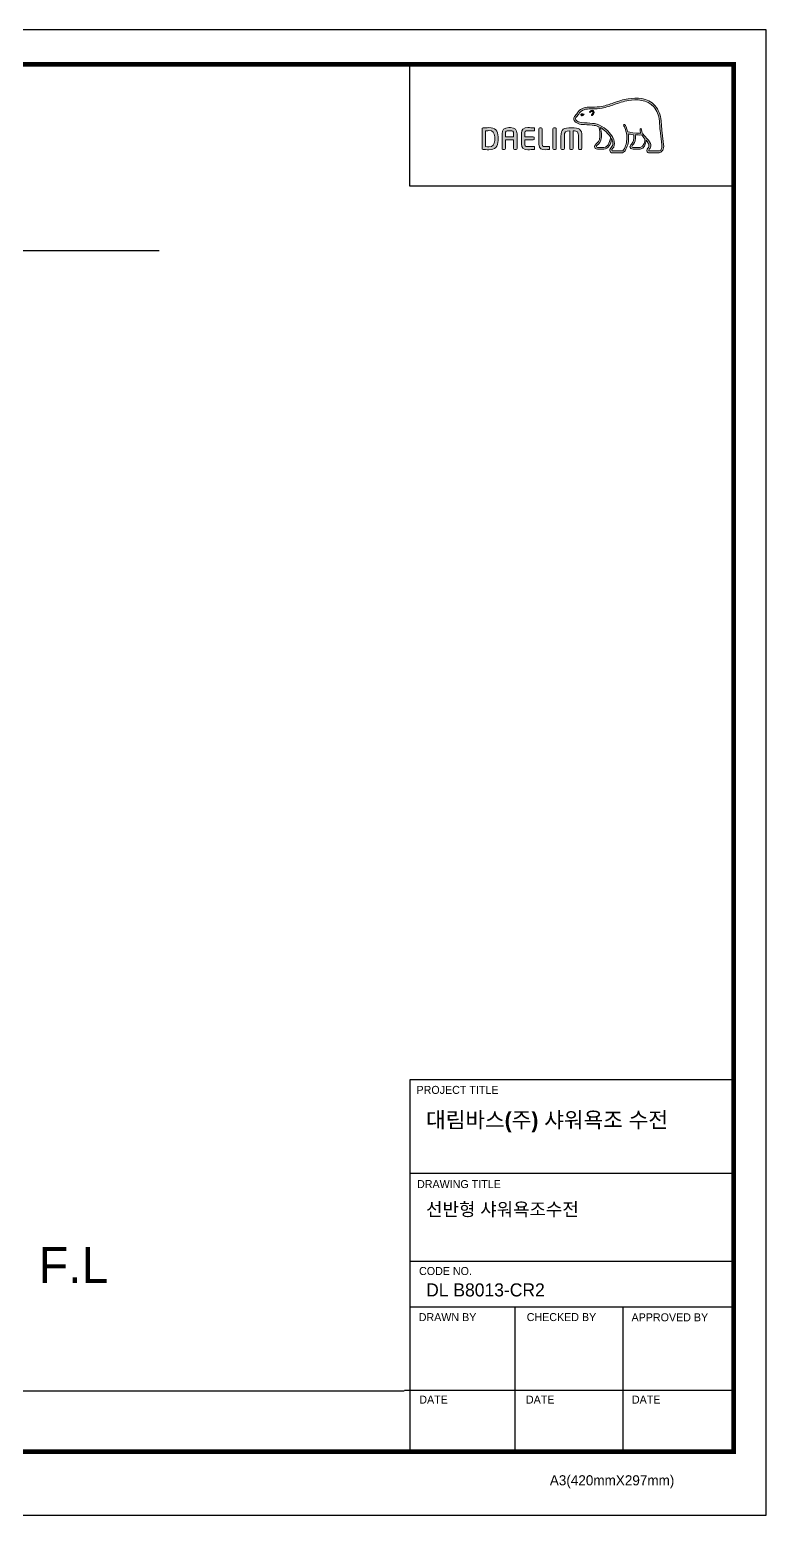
# Model space of a CAD drawing. Extents: x 300 to 2828, y 64 to 1916.
# Drawn here: x 1909 to 2828, y 64 to 1916 of the extents above; entities that cross this region are included whole.
import ezdxf

# ---------------------------------------------------------------- set-up
doc = ezdxf.new("R2010")
doc.units = 0
doc.header["$LTSCALE"] = 10
doc.header["$MEASUREMENT"] = 0
doc.layers.get('0').update_dxf_attribs({"linetype": 'CONTINUOUS'})
doc.layers.add('레이어 1', color=7, linetype='CONTINUOUS', lineweight=0)
doc.layers.add('치수선', color=7, linetype='CONTINUOUS', lineweight=20)
doc.styles.add('Daelim Dimension', font='')
doc.styles.get('Daelim Dimension').set_extended_font_data('나눔고딕')

msp = doc.modelspace()

# ---------------------------------------------------------------- hatches: boundary and pattern name
at = {"layer": '레이어 1'}
h = msp.add_hatch(color=5, dxfattribs=at)
h.dxf.hatch_style = 1
edge = h.paths.add_edge_path(flags=16)
edge.add_spline(control_points=[(2695.9, 1766.1), (2694.8, 1764.9), (2693.4, 1764.9), (2693.3, 1764.9), (2693.3, 1764.9), (2682.2, 1764.9), (2682.2, 1764.9), (2681.8, 1764.9), (2681.5, 1765), (2681.3, 1765.2), (2681.2, 1765.4), (2681.1, 1765.6), (2681.1, 1765.9), (2681.1, 1766.5), (2681.5, 1767.1), (2682, 1767.7), (2682.5, 1768.3), (2682.9, 1768.9), (2683.1, 1769.5), (2683.7, 1771.2), (2683.7, 1772.9), (2683, 1774.4), (2681.6, 1777.2), (2679.7, 1779.4), (2677.8, 1781.5), (2677.8, 1781.5), (2677.2, 1782.2), (2677.2, 1782.2), (2674.7, 1784.9), (2672.2, 1787.8), (2672, 1791.6), (2672, 1792.3), (2671.6, 1792.8), (2671.1, 1792.8), (2671.1, 1792.8), (2670.4, 1792.4), (2670.4, 1792.4), (2670.2, 1792.2), (2670.1, 1791.9), (2670.1, 1791.5), (2670.1, 1791.5), (2670.1, 1791.4), (2670.1, 1791.4), (2670.2, 1790), (2670.5, 1788.7), (2671.1, 1787.3), (2671.1, 1787.3), (2671.2, 1787.1), (2671.2, 1787.1), (2671.2, 1787.1), (2671, 1787.1), (2671, 1787.1), (2663.9, 1786.8), (2656.9, 1788.2), (2654.9, 1788.7), (2653.6, 1793.8), (2651.5, 1797.1), (2651.5, 1797.3), (2651.3, 1797.5), (2651, 1797.7), (2650.8, 1797.8), (2650.8, 1797.8), (2650.2, 1797.7), (2650.1, 1797.7), (2650.1, 1797.6), (2650, 1797.5), (2649.7, 1797.2), (2649.7, 1797.2), (2649.7, 1796.9), (2649.7, 1796.9), (2649.7, 1796.9), (2649.9, 1796.3), (2649.9, 1796.3), (2650, 1796), (2653.7, 1789.6), (2653.7, 1781.1), (2653.7, 1775.9), (2652.3, 1771), (2649.6, 1766.4), (2649, 1765.4), (2648.1, 1764.9), (2646.8, 1764.9), (2646.8, 1764.9), (2635.9, 1764.9), (2635.9, 1764.9), (2635.6, 1764.9), (2634.8, 1765.1), (2634.8, 1765.9), (2634.8, 1766.4), (2635.2, 1767.1), (2635.9, 1767.8), (2640.4, 1772.9), (2637.8, 1780.8), (2633.4, 1786), (2629.2, 1791.1), (2622.3, 1797.4), (2613.5, 1799), (2610.4, 1799.5), (2605.2, 1799.8), (2601, 1800.1), (2601, 1800.1), (2596.8, 1800.3), (2596.8, 1800.3), (2594.7, 1800.5), (2591.1, 1801.8), (2590, 1803.9), (2589.6, 1804.7), (2589.6, 1805.6), (2590.2, 1806.6), (2590.6, 1807.2), (2591.1, 1807.7), (2591.7, 1808.3), (2592.4, 1809), (2593.1, 1809.8), (2593.6, 1810.7), (2593.6, 1810.7), (2593.8, 1811), (2593.8, 1811), (2595.9, 1815), (2600.3, 1817.2), (2606.7, 1817.4), (2606.7, 1817.4), (2610.4, 1817.4), (2610.4, 1817.4), (2614.4, 1817.4), (2618.9, 1817.4), (2622.7, 1818.2), (2627.9, 1819.4), (2633.2, 1821.2), (2637.8, 1822.7), (2637.8, 1822.7), (2638, 1822.8), (2638, 1822.8), (2643.7, 1824.8), (2649.7, 1826.8), (2655.7, 1827.8), (2665.4, 1829.4), (2678.8, 1829.3), (2687.2, 1819.9), (2691.1, 1815.5), (2693.5, 1809.5), (2694.3, 1802.1), (2694.3, 1802.1), (2694.3, 1802.1), (2694.2, 1802.1), (2694.3, 1802), (2694.4, 1801.1), (2694.7, 1796.4), (2694.8, 1794.1), (2694.9, 1791.7), (2695.5, 1787.3), (2695.5, 1787.3), (2697.2, 1772.7), (2697.2, 1772.7), (2697.2, 1772.7), (2697.3, 1770.9), (2697.3, 1770.9), (2697.3, 1768.8), (2696.8, 1767.2), (2695.9, 1766.1)], knot_values=[0, 0, 0, 0, 1, 1, 1, 2, 2, 2, 3, 3, 3, 4, 4, 4, 5, 5, 5, 6, 6, 6, 7, 7, 7, 8, 8, 8, 9, 9, 9, 10, 10, 10, 11, 11, 11, 12, 12, 12, 13, 13, 13, 14, 14, 14, 15, 15, 15, 16, 16, 16, 17, 17, 17, 18, 18, 18, 19, 19, 19, 20, 20, 20, 21, 21, 21, 22, 22, 22, 23, 23, 23, 24, 24, 24, 25, 25, 25, 26, 26, 26, 27, 27, 27, 28, 28, 28, 29, 29, 29, 30, 30, 30, 31, 31, 31, 32, 32, 32, 33, 33, 33, 34, 34, 34, 35, 35, 35, 36, 36, 36, 37, 37, 37, 38, 38, 38, 39, 39, 39, 40, 40, 40, 41, 41, 41, 42, 42, 42, 43, 43, 43, 44, 44, 44, 45, 45, 45, 46, 46, 46, 47, 47, 47, 48, 48, 48, 49, 49, 49, 50, 50, 50, 51, 51, 51, 52, 52, 52, 53, 53, 53, 53], degree=3, periodic=0)
edge = h.paths.add_edge_path(flags=16)
edge.add_spline(control_points=[(2670.2, 1769.3), (2670.2, 1769.3), (2661.2, 1769.3), (2661.2, 1769.3), (2660.5, 1769.3), (2660, 1769.8), (2660, 1770.5), (2660, 1771), (2660.4, 1771.6), (2660.8, 1772), (2662.6, 1773.8), (2664.5, 1776.2), (2664.5, 1780.8), (2664.5, 1780.8), (2664.4, 1782.9), (2664.4, 1782.9), (2664.4, 1782.9), (2664.1, 1784.9), (2664.1, 1784.9), (2664.1, 1784.9), (2664.1, 1785.1), (2664.1, 1785.1), (2664.1, 1785.1), (2664.2, 1785), (2664.2, 1785), (2665.9, 1784.9), (2669.2, 1784.7), (2672.3, 1784.9), (2673.1, 1783.6), (2674.4, 1782), (2676.2, 1779.8), (2676.2, 1778.7), (2675.3, 1769.3), (2670.2, 1769.3)], knot_values=[0, 0, 0, 0, 1, 1, 1, 2, 2, 2, 3, 3, 3, 4, 4, 4, 5, 5, 5, 6, 6, 6, 7, 7, 7, 8, 8, 8, 9, 9, 9, 10, 10, 10, 11, 11, 11, 11], degree=3, periodic=0)
edge = h.paths.add_edge_path(flags=16)
edge.add_spline(control_points=[(2624.9, 1769.3), (2624.9, 1769.3), (2616.9, 1769.3), (2616.9, 1769.3), (2616.3, 1769.3), (2615.7, 1769.8), (2615.7, 1770.5), (2615.7, 1770.9), (2616.1, 1771.5), (2616.7, 1772), (2618.7, 1773.6), (2621.8, 1776.1), (2622.1, 1782.7), (2622.1, 1782.7), (2622.2, 1784.6), (2622.2, 1784.6), (2622.2, 1787.4), (2621.5, 1790.8), (2620.9, 1793.9), (2620.9, 1793.9), (2620.8, 1794.2), (2620.8, 1794.2), (2620.8, 1794.2), (2621, 1794), (2621, 1794), (2622.2, 1793.3), (2628.7, 1788.9), (2633.3, 1782.4), (2632.9, 1779.3), (2631.2, 1769.3), (2624.9, 1769.3)], knot_values=[0, 0, 0, 0, 1, 1, 1, 2, 2, 2, 3, 3, 3, 4, 4, 4, 5, 5, 5, 6, 6, 6, 7, 7, 7, 8, 8, 8, 9, 9, 9, 10, 10, 10, 10], degree=3, periodic=0)
edge = h.paths.add_edge_path()
edge.add_spline(control_points=[(2699.4, 1772.9), (2699.4, 1772.9), (2697.8, 1787.6), (2697.8, 1787.6), (2697.1, 1792), (2697, 1794.4), (2697, 1796.5), (2697, 1796.5), (2696.5, 1802.3), (2696.5, 1802.3), (2695.7, 1810.3), (2693.1, 1816.7), (2688.9, 1821.4), (2679.8, 1831.6), (2665.6, 1831.7), (2655.4, 1830), (2649, 1829), (2643, 1826.9), (2637.2, 1824.9), (2637.2, 1824.9), (2637, 1824.8), (2637, 1824.8), (2632.4, 1823.3), (2627.3, 1821.5), (2622.2, 1820.4), (2618.7, 1819.7), (2614.3, 1819.7), (2610.5, 1819.6), (2610.5, 1819.6), (2606.7, 1819.6), (2606.7, 1819.6), (2599.3, 1819.4), (2594.3, 1816.9), (2591.8, 1812), (2591.8, 1812), (2591.7, 1811.8), (2591.7, 1811.8), (2591.3, 1811.1), (2590.6, 1810.5), (2590.1, 1809.9), (2589.5, 1809.3), (2588.8, 1808.6), (2588.3, 1807.7), (2587.7, 1806.8), (2587.5, 1805.9), (2587.5, 1805), (2587.5, 1804.3), (2587.7, 1803.5), (2588, 1802.8), (2589.6, 1799.9), (2594, 1798.3), (2596.7, 1798.1), (2596.7, 1798.1), (2600.6, 1797.9), (2600.7, 1797.9), (2604.6, 1797.6), (2610, 1797.3), (2613.1, 1796.8), (2614.9, 1796.5), (2617, 1795.8), (2618.9, 1794.9), (2619, 1794.4), (2620, 1790), (2620, 1784.6), (2620, 1784.6), (2620, 1782.8), (2620, 1782.8), (2619.7, 1777.1), (2617.2, 1775.1), (2615.4, 1773.7), (2615.2, 1773.5), (2613.6, 1772.2), (2613.4, 1770.5), (2613.4, 1769.6), (2613.6, 1768.8), (2614.2, 1768.2), (2614.8, 1767.5), (2615.7, 1767.2), (2616.9, 1767.2), (2616.9, 1767.2), (2624.9, 1767.2), (2624.9, 1767.2), (2630.8, 1767.2), (2633.7, 1773.6), (2634.6, 1779.6), (2634.6, 1779.6), (2634.7, 1780.4), (2634.7, 1780.4), (2634.7, 1780.4), (2634.9, 1780), (2634.9, 1780), (2635.7, 1778.3), (2636.1, 1776.3), (2636.1, 1774.7), (2636.1, 1772.6), (2635.5, 1770.7), (2634.2, 1769.3), (2633.9, 1769), (2632.3, 1767.4), (2632.3, 1765.7), (2632.3, 1765.7), (2632.3, 1765.5), (2632.3, 1765.5), (2632.5, 1763.5), (2634.1, 1762.6), (2635.6, 1762.6), (2635.6, 1762.6), (2646.8, 1762.6), (2646.8, 1762.6), (2648.9, 1762.6), (2650.5, 1763.6), (2651.5, 1765.3), (2654.4, 1770.1), (2655.9, 1775.2), (2655.9, 1780.7), (2655.9, 1782.4), (2655.7, 1784.2), (2655.4, 1786.1), (2655.4, 1786.1), (2655.4, 1786.2), (2655.4, 1786.2), (2655.4, 1786.2), (2655.5, 1786.2), (2655.5, 1786.2), (2656.9, 1785.9), (2659.1, 1785.5), (2661.8, 1785.2), (2661.8, 1785.2), (2661.8, 1785.2), (2661.8, 1785.2), (2661.8, 1785.2), (2662.2, 1783.2), (2662.2, 1783.2), (2662.2, 1783.2), (2662.3, 1782.7), (2662.3, 1782.7), (2662.3, 1782.7), (2662.4, 1780.8), (2662.4, 1780.8), (2662.4, 1776.5), (2660.4, 1774.5), (2659.3, 1773.5), (2659.3, 1773.5), (2657.8, 1772), (2657.7, 1770.6), (2657.7, 1770.6), (2657.6, 1770.2), (2657.6, 1770.2), (2657.6, 1769.8), (2657.7, 1769), (2658.5, 1768.2), (2659.1, 1767.5), (2660.1, 1767.2), (2661.5, 1767.2), (2661.5, 1767.2), (2670.2, 1767.2), (2670.2, 1767.2), (2675.6, 1767.2), (2677.2, 1774), (2677.8, 1777.8), (2677.8, 1777.8), (2677.9, 1778.2), (2677.9, 1778.2), (2677.9, 1778.2), (2678.1, 1777.9), (2678.1, 1777.9), (2679.3, 1776.3), (2680.4, 1774.6), (2680.9, 1773.5), (2681.2, 1772.9), (2681.3, 1772.3), (2681.3, 1771.6), (2681.3, 1771.6), (2681.1, 1770.4), (2681.1, 1770.4), (2680.9, 1769.7), (2680.5, 1769), (2680, 1768.4), (2679.3, 1767.6), (2678.6, 1766.6), (2678.6, 1765.5), (2678.6, 1765.5), (2678.7, 1764.9), (2678.7, 1764.9), (2679, 1763.5), (2680.2, 1762.6), (2682, 1762.6), (2682, 1762.6), (2693.3, 1762.6), (2693.3, 1762.6), (2693.6, 1762.6), (2695.8, 1762.7), (2697.5, 1764.6), (2698.9, 1766.1), (2699.6, 1768.1), (2699.6, 1770.8), (2699.6, 1770.8), (2699.4, 1772.9), (2699.4, 1772.9)], knot_values=[0, 0, 0, 0, 1, 1, 1, 2, 2, 2, 3, 3, 3, 4, 4, 4, 5, 5, 5, 6, 6, 6, 7, 7, 7, 8, 8, 8, 9, 9, 9, 10, 10, 10, 11, 11, 11, 12, 12, 12, 13, 13, 13, 14, 14, 14, 15, 15, 15, 16, 16, 16, 17, 17, 17, 18, 18, 18, 19, 19, 19, 20, 20, 20, 21, 21, 21, 22, 22, 22, 23, 23, 23, 24, 24, 24, 25, 25, 25, 26, 26, 26, 27, 27, 27, 28, 28, 28, 29, 29, 29, 30, 30, 30, 31, 31, 31, 32, 32, 32, 33, 33, 33, 34, 34, 34, 35, 35, 35, 36, 36, 36, 37, 37, 37, 38, 38, 38, 39, 39, 39, 40, 40, 40, 41, 41, 41, 42, 42, 42, 43, 43, 43, 44, 44, 44, 45, 45, 45, 46, 46, 46, 47, 47, 47, 48, 48, 48, 49, 49, 49, 50, 50, 50, 51, 51, 51, 52, 52, 52, 53, 53, 53, 54, 54, 54, 55, 55, 55, 56, 56, 56, 57, 57, 57, 58, 58, 58, 59, 59, 59, 60, 60, 60, 61, 61, 61, 62, 62, 62, 63, 63, 63, 64, 64, 64, 65, 65, 65, 66, 66, 66, 66], degree=3, periodic=0)
edge = h.paths.add_edge_path(flags=0)
edge.add_spline(control_points=[(2596.5, 1811), (2596.5, 1811), (2598.2, 1811.7), (2600.2, 1810.9), (2600.2, 1810.9), (2600.4, 1810.8), (2600.1, 1810.4), (2599.1, 1809), (2598.1, 1808.8), (2598.1, 1808.8), (2598.1, 1808.8), (2597.4, 1808.5), (2597, 1809), (2596.2, 1809.9), (2596.2, 1810.5), (2596.2, 1810.5), (2596.2, 1810.5), (2596.1, 1810.9), (2596.5, 1811)], knot_values=[0, 0, 0, 0, 1, 1, 1, 2, 2, 2, 3, 3, 3, 4, 4, 4, 5, 5, 5, 6, 6, 6, 6], degree=3, periodic=0)
edge = h.paths.add_edge_path(flags=0)
edge.add_spline(control_points=[(2607.4, 1814), (2607.1, 1813.7), (2607.1, 1813.3), (2607.4, 1813.1), (2607.6, 1812.8), (2608, 1812.9), (2608.3, 1813.2), (2608.4, 1813.3), (2609.8, 1814.9), (2610.9, 1814.1), (2611.4, 1813.8), (2611.5, 1813.3), (2611.5, 1812.8), (2611.4, 1811.9), (2610.6, 1810.9), (2610.1, 1810.5), (2609.7, 1810.3), (2609.5, 1809.9), (2609.7, 1809.6), (2609.8, 1809.3), (2610.2, 1809.2), (2610.6, 1809.3), (2611.5, 1809.8), (2612.8, 1811.4), (2612.9, 1812.8), (2613, 1813.8), (2612.6, 1814.7), (2611.8, 1815.2), (2610.1, 1816.4), (2608.1, 1814.8), (2607.4, 1814)], knot_values=[0, 0, 0, 0, 1, 1, 1, 2, 2, 2, 3, 3, 3, 4, 4, 4, 5, 5, 5, 6, 6, 6, 7, 7, 7, 8, 8, 8, 9, 9, 9, 10, 10, 10, 10], degree=3, periodic=0)
edge = h.paths.add_edge_path(flags=0)
edge.add_spline(control_points=[(2607.1, 1812.8), (2607.1, 1812.8), (2607.1, 1812.8), (2607.1, 1812.8), (2607.1, 1812.8), (2607.1, 1812.8), (2607.1, 1812.8)], knot_values=[0, 0, 0, 0, 1, 1, 1, 2, 2, 2, 2], degree=3, periodic=0)
h = msp.add_hatch(color=5, dxfattribs=at)
h.dxf.hatch_style = 2
edge = h.paths.add_edge_path()
edge.add_spline(control_points=[(2607.4, 1814), (2607.1, 1813.7), (2607.1, 1813.3), (2607.4, 1813.1), (2607.6, 1812.8), (2608, 1812.9), (2608.3, 1813.2), (2608.4, 1813.3), (2609.8, 1814.9), (2610.9, 1814.1), (2611.4, 1813.8), (2611.5, 1813.3), (2611.5, 1812.8), (2611.4, 1811.9), (2610.6, 1810.9), (2610.1, 1810.5), (2609.7, 1810.3), (2609.5, 1809.9), (2609.7, 1809.6), (2609.8, 1809.3), (2610.2, 1809.2), (2610.6, 1809.3), (2611.5, 1809.8), (2612.8, 1811.4), (2612.9, 1812.8), (2613, 1813.8), (2612.6, 1814.7), (2611.8, 1815.2), (2610.1, 1816.4), (2608.1, 1814.8), (2607.4, 1814)], knot_values=[0, 0, 0, 0, 1, 1, 1, 2, 2, 2, 3, 3, 3, 4, 4, 4, 5, 5, 5, 6, 6, 6, 7, 7, 7, 8, 8, 8, 9, 9, 9, 10, 10, 10, 10], degree=3, periodic=0)
h = msp.add_hatch(color=5, dxfattribs=at)
h.dxf.hatch_style = 2
edge = h.paths.add_edge_path()
edge.add_spline(control_points=[(2596.5, 1811), (2596.5, 1811), (2598.2, 1811.7), (2600.2, 1810.9), (2600.2, 1810.9), (2600.4, 1810.8), (2600.1, 1810.4), (2599.1, 1809), (2598.1, 1808.8), (2598.1, 1808.8), (2598.1, 1808.8), (2597.4, 1808.5), (2597, 1809), (2596.2, 1809.9), (2596.2, 1810.5), (2596.2, 1810.5), (2596.2, 1810.5), (2596.1, 1810.9), (2596.5, 1811)], knot_values=[0, 0, 0, 0, 1, 1, 1, 2, 2, 2, 3, 3, 3, 4, 4, 4, 5, 5, 5, 6, 6, 6, 6], degree=3, periodic=0)
h = msp.add_hatch(color=5, dxfattribs=at)
h.dxf.hatch_style = 2
edge = h.paths.add_edge_path()
edge.add_spline(control_points=[(2488.8, 1777.9), (2488.8, 1772.8), (2486.4, 1770.2), (2481.6, 1770.2), (2481.6, 1770.2), (2478.3, 1770.3), (2477.4, 1770.3), (2477.4, 1770.3), (2477.4, 1790.1), (2477.4, 1790.1), (2479.1, 1790.2), (2481.5, 1790.3), (2481.6, 1790.3), (2486.5, 1790.3), (2488.8, 1787.9), (2488.8, 1782.6), (2488.8, 1782.6), (2488.8, 1777.9), (2488.8, 1777.9)], knot_values=[0, 0, 0, 0, 1, 1, 1, 2, 2, 2, 3, 3, 3, 4, 4, 4, 5, 5, 5, 6, 6, 6, 6], degree=3, periodic=0)
edge = h.paths.add_edge_path()
edge.add_spline(control_points=[(2481.6, 1794), (2478.9, 1794), (2475.4, 1793.8), (2474.3, 1793.6), (2473.5, 1793.5), (2473.1, 1793), (2473.1, 1792.3), (2473.1, 1792.3), (2473.1, 1768.2), (2473.1, 1768.2), (2473.1, 1767.5), (2473.5, 1767), (2474.3, 1766.9), (2475.4, 1766.7), (2478.8, 1766.5), (2481.6, 1766.5), (2489.1, 1766.5), (2493, 1770.5), (2493, 1777.9), (2493, 1777.9), (2493, 1782.6), (2493, 1782.6), (2493, 1790.1), (2489.1, 1794), (2481.6, 1794)], knot_values=[0, 0, 0, 0, 1, 1, 1, 2, 2, 2, 3, 3, 3, 4, 4, 4, 5, 5, 5, 6, 6, 6, 7, 7, 7, 8, 8, 8, 8], degree=3, periodic=0)
h = msp.add_hatch(color=5, dxfattribs=at)
h.dxf.hatch_style = 2
edge = h.paths.add_edge_path()
edge.add_spline(control_points=[(2512.4, 1782.7), (2512.4, 1782.7), (2502.3, 1782.7), (2502.3, 1782.7), (2502.3, 1783), (2502.3, 1786.3), (2502.3, 1786.3), (2502.3, 1789.6), (2503.3, 1790.2), (2506.3, 1790.2), (2506.3, 1790.2), (2508.4, 1790.2), (2508.4, 1790.2), (2511.4, 1790.2), (2512.4, 1789.6), (2512.4, 1786.3), (2512.4, 1786.3), (2512.4, 1783), (2512.4, 1782.7)], knot_values=[0, 0, 0, 0, 1, 1, 1, 2, 2, 2, 3, 3, 3, 4, 4, 4, 5, 5, 5, 6, 6, 6, 6], degree=3, periodic=0)
edge = h.paths.add_edge_path()
edge.add_spline(control_points=[(2508.4, 1794), (2508.4, 1794), (2506.3, 1794), (2506.3, 1794), (2500.5, 1794), (2498, 1791.6), (2498, 1786.3), (2498, 1786.3), (2498, 1768), (2498, 1768), (2498, 1767.3), (2498.5, 1766.8), (2499.1, 1766.8), (2499.1, 1766.8), (2501.1, 1766.8), (2501.1, 1766.8), (2501.8, 1766.8), (2502.3, 1767.4), (2502.3, 1768), (2502.3, 1768), (2502.3, 1778.5), (2502.3, 1778.9), (2502.3, 1778.9), (2512.4, 1778.9), (2512.4, 1778.9), (2512.4, 1778.5), (2512.4, 1768), (2512.4, 1768), (2512.4, 1767.3), (2512.9, 1766.8), (2513.5, 1766.8), (2513.5, 1766.8), (2515.5, 1766.8), (2515.5, 1766.8), (2516.2, 1766.8), (2516.7, 1767.4), (2516.7, 1768), (2516.7, 1768), (2516.7, 1786.3), (2516.7, 1786.3), (2516.7, 1791.6), (2514.1, 1794), (2508.4, 1794)], knot_values=[0, 0, 0, 0, 1, 1, 1, 2, 2, 2, 3, 3, 3, 4, 4, 4, 5, 5, 5, 6, 6, 6, 7, 7, 7, 8, 8, 8, 9, 9, 9, 10, 10, 10, 11, 11, 11, 12, 12, 12, 13, 13, 13, 14, 14, 14, 14], degree=3, periodic=0)
h = msp.add_hatch(color=5, dxfattribs=at)
h.dxf.hatch_style = 2
edge = h.paths.add_edge_path()
edge.add_spline(control_points=[(2522.1, 1787), (2522.1, 1787), (2522.1, 1773.5), (2522.1, 1773.5), (2522.1, 1768.8), (2524.8, 1766.5), (2530.3, 1766.5), (2532.8, 1766.5), (2536.1, 1766.6), (2537.4, 1766.7), (2537.4, 1766.7), (2538.1, 1766.8), (2538.1, 1766.8), (2538.1, 1766.8), (2538.3, 1766.8), (2538.3, 1766.8), (2538.3, 1766.8), (2538.3, 1770.4), (2538.3, 1770.4), (2538.3, 1770.4), (2530.3, 1770.4), (2530.3, 1770.4), (2526.4, 1770.4), (2526.4, 1771.5), (2526.4, 1773.5), (2526.4, 1773.5), (2526.4, 1778.5), (2526.4, 1778.9), (2526.8, 1778.9), (2537, 1778.9), (2537, 1778.9), (2537.7, 1778.9), (2538.2, 1779.4), (2538.2, 1780.1), (2538.2, 1780.1), (2538.2, 1781.4), (2538.2, 1781.4), (2538.2, 1782.1), (2537.7, 1782.6), (2537, 1782.6), (2537, 1782.6), (2526.8, 1782.6), (2526.4, 1782.6), (2526.4, 1783), (2526.4, 1787), (2526.4, 1787), (2526.4, 1789), (2526.4, 1790.1), (2530.3, 1790.1), (2530.3, 1790.1), (2538.3, 1790.1), (2538.3, 1790.1), (2538.3, 1790.1), (2538.3, 1793.7), (2538.3, 1793.7), (2538.3, 1793.7), (2537.4, 1793.8), (2537.4, 1793.8), (2535.9, 1793.9), (2532.3, 1794), (2530.3, 1794), (2524.8, 1794), (2522.1, 1791.7), (2522.1, 1787)], knot_values=[0, 0, 0, 0, 1, 1, 1, 2, 2, 2, 3, 3, 3, 4, 4, 4, 5, 5, 5, 6, 6, 6, 7, 7, 7, 8, 8, 8, 9, 9, 9, 10, 10, 10, 11, 11, 11, 12, 12, 12, 13, 13, 13, 14, 14, 14, 15, 15, 15, 16, 16, 16, 17, 17, 17, 18, 18, 18, 19, 19, 19, 20, 20, 20, 21, 21, 21, 21], degree=3, periodic=0)
h = msp.add_hatch(color=5, dxfattribs=at)
h.dxf.hatch_style = 2
edge = h.paths.add_edge_path()
edge.add_spline(control_points=[(2545.1, 1793.7), (2544.5, 1793.7), (2543.9, 1793.2), (2543.9, 1792.5), (2543.9, 1792.5), (2543.9, 1773.5), (2543.9, 1773.5), (2543.9, 1767.3), (2548.1, 1766.5), (2551.8, 1766.5), (2554.5, 1766.5), (2555.2, 1766.7), (2556, 1766.8), (2556, 1766.8), (2556.5, 1766.9), (2556.5, 1766.9), (2556.5, 1766.9), (2557.1, 1766.9), (2557.1, 1766.9), (2557.1, 1766.9), (2557.3, 1767), (2557.3, 1767), (2557.3, 1767), (2557.3, 1770.4), (2557.3, 1770.4), (2557.3, 1770.4), (2551.9, 1770.4), (2551.9, 1770.4), (2548.2, 1770.4), (2548.2, 1771.8), (2548.2, 1773.1), (2548.2, 1773.1), (2548.2, 1792.5), (2548.2, 1792.5), (2548.2, 1793.2), (2547.6, 1793.7), (2547, 1793.7), (2547, 1793.7), (2545.1, 1793.7), (2545.1, 1793.7)], knot_values=[0, 0, 0, 0, 1, 1, 1, 2, 2, 2, 3, 3, 3, 4, 4, 4, 5, 5, 5, 6, 6, 6, 7, 7, 7, 8, 8, 8, 9, 9, 9, 10, 10, 10, 11, 11, 11, 12, 12, 12, 13, 13, 13, 13], degree=3, periodic=0)
h = msp.add_hatch(color=5, dxfattribs=at)
h.dxf.hatch_style = 2
edge = h.paths.add_edge_path()
edge.add_spline(control_points=[(2562.6, 1793.7), (2561.9, 1793.7), (2561.4, 1793.2), (2561.4, 1792.6), (2561.4, 1792.6), (2561.4, 1768), (2561.4, 1768), (2561.4, 1767.3), (2562, 1766.8), (2562.6, 1766.8), (2562.6, 1766.8), (2564.6, 1766.8), (2564.6, 1766.8), (2565.3, 1766.8), (2565.7, 1767.4), (2565.7, 1768), (2565.7, 1768), (2565.7, 1792.6), (2565.7, 1792.6), (2565.7, 1793.2), (2565.2, 1793.7), (2564.6, 1793.7), (2564.6, 1793.7), (2562.6, 1793.7), (2562.6, 1793.7)], knot_values=[0, 0, 0, 0, 1, 1, 1, 2, 2, 2, 3, 3, 3, 4, 4, 4, 5, 5, 5, 6, 6, 6, 7, 7, 7, 8, 8, 8, 8], degree=3, periodic=0)
h = msp.add_hatch(color=5, dxfattribs=at)
h.dxf.hatch_style = 2
edge = h.paths.add_edge_path()
edge.add_spline(control_points=[(2571.5, 1783.1), (2571.5, 1783.1), (2571.5, 1768), (2571.5, 1768), (2571.5, 1767.3), (2572, 1766.8), (2572.6, 1766.8), (2572.6, 1766.8), (2574.6, 1766.8), (2574.6, 1766.8), (2575.4, 1766.8), (2575.8, 1767.4), (2575.8, 1768), (2575.8, 1768), (2575.8, 1782.7), (2575.8, 1782.7), (2575.8, 1789.3), (2576.9, 1789.9), (2582.4, 1789.9), (2582.4, 1789.5), (2582.4, 1768), (2582.4, 1768), (2582.4, 1767.3), (2582.9, 1766.8), (2583.5, 1766.8), (2583.5, 1766.8), (2585.5, 1766.8), (2585.5, 1766.8), (2586.2, 1766.8), (2586.7, 1767.4), (2586.7, 1768), (2586.7, 1768), (2586.7, 1789.4), (2586.7, 1789.9), (2589.3, 1789.9), (2591.1, 1789.6), (2592, 1788.7), (2593.1, 1787.6), (2593.3, 1785.7), (2593.3, 1782.7), (2593.3, 1782.7), (2593.3, 1768), (2593.3, 1768), (2593.3, 1767.3), (2593.8, 1766.8), (2594.4, 1766.8), (2594.4, 1766.8), (2596.5, 1766.8), (2596.5, 1766.8), (2597.2, 1766.8), (2597.6, 1767.4), (2597.6, 1768), (2597.6, 1768), (2597.6, 1783.1), (2597.6, 1783.1), (2597.6, 1792.3), (2594.3, 1793.9), (2584.6, 1793.9), (2574.7, 1793.9), (2571.5, 1792.3), (2571.5, 1783.1)], knot_values=[0, 0, 0, 0, 1, 1, 1, 2, 2, 2, 3, 3, 3, 4, 4, 4, 5, 5, 5, 6, 6, 6, 7, 7, 7, 8, 8, 8, 9, 9, 9, 10, 10, 10, 11, 11, 11, 12, 12, 12, 13, 13, 13, 14, 14, 14, 15, 15, 15, 16, 16, 16, 17, 17, 17, 18, 18, 18, 19, 19, 19, 20, 20, 20, 20], degree=3, periodic=0)

# ---------------------------------------------------------------- linework, layer by layer
at = {"color": 5, "ltscale": 0.5}
for p, q in [((2382.8, 1720.9), (2382.8, 1873.1)), ((2382.8, 607), (2382.8, 140.9))]:
    msp.add_line(p, q, dxfattribs=at)
at = {"color": 5}
for p, q in [((2624.5, 1767.2), (2624.5, 1767.2)), ((340.6, 219.2), (2375.9, 219.2))]:
    msp.add_line(p, q, dxfattribs=at)
at = {"color": 5, "ltscale": 40}
for p, q in [((2786.7, 1720.9), (2382.8, 1720.9)), ((2786.7, 607), (2382.8, 607)), ((2786.7, 490.2), (2382.8, 490.2)), ((2786.7, 490.2), (2382.8, 490.2)), ((2786.7, 380.4), (2382.8, 380.4)), ((2786.7, 380.4), (2382.8, 380.4)), ((2786.7, 323.7), (2382.8, 323.7)), ((2786.7, 323.7), (2382.8, 323.7)), ((2514, 323.7), (2514, 143.4)), ((2648.6, 323.7), (2648.6, 143.4)), ((2786.7, 219.5), (2376.4, 219.5)), ((2786.7, 219.5), (2385.9, 219.5)), ((2786.7, 143.4), (2440.5, 143.4))]:
    msp.add_line(p, q, dxfattribs=at)
at = {"ltscale": 0.5}
msp.add_line((1045.3, 1641), (2070.4, 1641), dxfattribs=at)
msp.add_lwpolyline([(300, 64.1), (2827.6, 64.1), (2827.6, 1916.1), (300, 1916.1)], close=True, dxfattribs=at)
at = {"color": 5, "linetype": 'ByBlock', "lineweight": 200, "const_width": 5.82}
msp.add_lwpolyline([(340.6, 143.4), (2786.7, 143.4), (2786.7, 1873.1), (340.6, 1873.1)], close=True, dxfattribs=at)
at = {"layer": '레이어 1', "color": 5}
for points, knots in [([(2699.4, 1772.9), (2699.4, 1772.9), (2697.8, 1787.6), (2697.8, 1787.6), (2697.1, 1792), (2697, 1794.4), (2697, 1796.5), (2697, 1796.5), (2696.5, 1802.3), (2696.5, 1802.3), (2695.7, 1810.3), (2693.1, 1816.7), (2688.9, 1821.4), (2679.8, 1831.6), (2665.6, 1831.7), (2655.4, 1830), (2649, 1829), (2643, 1826.9), (2637.2, 1824.9), (2637.2, 1824.9), (2637, 1824.8), (2637, 1824.8), (2632.4, 1823.3), (2627.3, 1821.5), (2622.2, 1820.4), (2618.7, 1819.7), (2614.3, 1819.7), (2610.5, 1819.6), (2610.5, 1819.6), (2606.7, 1819.6), (2606.7, 1819.6), (2599.3, 1819.4), (2594.3, 1816.9), (2591.8, 1812), (2591.8, 1812), (2591.7, 1811.8), (2591.7, 1811.8), (2591.3, 1811.1), (2590.6, 1810.5), (2590.1, 1809.9), (2589.5, 1809.3), (2588.8, 1808.6), (2588.3, 1807.7), (2587.7, 1806.8), (2587.5, 1805.9), (2587.5, 1805), (2587.5, 1804.3), (2587.7, 1803.5), (2588, 1802.8), (2589.6, 1799.9), (2594, 1798.3), (2596.7, 1798.1), (2596.7, 1798.1), (2600.6, 1797.9), (2600.7, 1797.9), (2604.6, 1797.6), (2610, 1797.3), (2613.1, 1796.8), (2614.9, 1796.5), (2617, 1795.8), (2618.9, 1794.9), (2619, 1794.4), (2620, 1790), (2620, 1784.6), (2620, 1784.6), (2620, 1782.8), (2620, 1782.8), (2619.7, 1777.1), (2617.2, 1775.1), (2615.4, 1773.7), (2615.2, 1773.5), (2613.6, 1772.2), (2613.4, 1770.5), (2613.4, 1769.6), (2613.6, 1768.8), (2614.2, 1768.2), (2614.8, 1767.5), (2615.7, 1767.2), (2616.9, 1767.2), (2616.9, 1767.2), (2624.9, 1767.2), (2624.9, 1767.2), (2630.8, 1767.2), (2633.7, 1773.6), (2634.6, 1779.6), (2634.6, 1779.6), (2634.7, 1780.4), (2634.7, 1780.4), (2634.7, 1780.4), (2634.9, 1780), (2634.9, 1780), (2635.7, 1778.3), (2636.1, 1776.3), (2636.1, 1774.7), (2636.1, 1772.6), (2635.5, 1770.7), (2634.2, 1769.3), (2633.9, 1769), (2632.3, 1767.4), (2632.3, 1765.7), (2632.3, 1765.7), (2632.3, 1765.5), (2632.3, 1765.5), (2632.5, 1763.5), (2634.1, 1762.6), (2635.6, 1762.6), (2635.6, 1762.6), (2646.8, 1762.6), (2646.8, 1762.6), (2648.9, 1762.6), (2650.5, 1763.6), (2651.5, 1765.3), (2654.4, 1770.1), (2655.9, 1775.2), (2655.9, 1780.7), (2655.9, 1782.4), (2655.7, 1784.2), (2655.4, 1786.1), (2655.4, 1786.1), (2655.4, 1786.2), (2655.4, 1786.2), (2655.4, 1786.2), (2655.5, 1786.2), (2655.5, 1786.2), (2656.9, 1785.9), (2659.1, 1785.5), (2661.8, 1785.2), (2661.8, 1785.2), (2661.8, 1785.2), (2661.8, 1785.2), (2661.8, 1785.2), (2662.2, 1783.2), (2662.2, 1783.2), (2662.2, 1783.2), (2662.3, 1782.7), (2662.3, 1782.7), (2662.3, 1782.7), (2662.4, 1780.8), (2662.4, 1780.8), (2662.4, 1776.5), (2660.4, 1774.5), (2659.3, 1773.5), (2659.3, 1773.5), (2657.8, 1772), (2657.7, 1770.6), (2657.7, 1770.6), (2657.6, 1770.2), (2657.6, 1770.2), (2657.6, 1769.8), (2657.7, 1769), (2658.5, 1768.2), (2659.1, 1767.5), (2660.1, 1767.2), (2661.5, 1767.2), (2661.5, 1767.2), (2670.2, 1767.2), (2670.2, 1767.2), (2675.6, 1767.2), (2677.2, 1774), (2677.8, 1777.8), (2677.8, 1777.8), (2677.9, 1778.2), (2677.9, 1778.2), (2677.9, 1778.2), (2678.1, 1777.9), (2678.1, 1777.9), (2679.3, 1776.3), (2680.4, 1774.6), (2680.9, 1773.5), (2681.2, 1772.9), (2681.3, 1772.3), (2681.3, 1771.6), (2681.3, 1771.6), (2681.1, 1770.4), (2681.1, 1770.4), (2680.9, 1769.7), (2680.5, 1769), (2680, 1768.4), (2679.3, 1767.6), (2678.6, 1766.6), (2678.6, 1765.5), (2678.6, 1765.5), (2678.7, 1764.9), (2678.7, 1764.9), (2679, 1763.5), (2680.2, 1762.6), (2682, 1762.6), (2682, 1762.6), (2693.3, 1762.6), (2693.3, 1762.6), (2693.6, 1762.6), (2695.8, 1762.7), (2697.5, 1764.6), (2698.9, 1766.1), (2699.6, 1768.1), (2699.6, 1770.8), (2699.6, 1770.8), (2699.4, 1772.9), (2699.4, 1772.9)], [0, 0, 0, 0, 1, 1, 1, 2, 2, 2, 3, 3, 3, 4, 4, 4, 5, 5, 5, 6, 6, 6, 7, 7, 7, 8, 8, 8, 9, 9, 9, 10, 10, 10, 11, 11, 11, 12, 12, 12, 13, 13, 13, 14, 14, 14, 15, 15, 15, 16, 16, 16, 17, 17, 17, 18, 18, 18, 19, 19, 19, 20, 20, 20, 21, 21, 21, 22, 22, 22, 23, 23, 23, 24, 24, 24, 25, 25, 25, 26, 26, 26, 27, 27, 27, 28, 28, 28, 29, 29, 29, 30, 30, 30, 31, 31, 31, 32, 32, 32, 33, 33, 33, 34, 34, 34, 35, 35, 35, 36, 36, 36, 37, 37, 37, 38, 38, 38, 39, 39, 39, 40, 40, 40, 41, 41, 41, 42, 42, 42, 43, 43, 43, 44, 44, 44, 45, 45, 45, 46, 46, 46, 47, 47, 47, 48, 48, 48, 49, 49, 49, 50, 50, 50, 51, 51, 51, 52, 52, 52, 53, 53, 53, 54, 54, 54, 55, 55, 55, 56, 56, 56, 57, 57, 57, 58, 58, 58, 59, 59, 59, 60, 60, 60, 61, 61, 61, 62, 62, 62, 63, 63, 63, 64, 64, 64, 65, 65, 65, 66, 66, 66, 66]), ([(2607.4, 1814), (2607.1, 1813.7), (2607.1, 1813.3), (2607.4, 1813.1), (2607.6, 1812.8), (2608, 1812.9), (2608.3, 1813.2), (2608.4, 1813.3), (2609.8, 1814.9), (2610.9, 1814.1), (2611.4, 1813.8), (2611.5, 1813.3), (2611.5, 1812.8), (2611.4, 1811.9), (2610.6, 1810.9), (2610.1, 1810.5), (2609.7, 1810.3), (2609.5, 1809.9), (2609.7, 1809.6), (2609.8, 1809.3), (2610.2, 1809.2), (2610.6, 1809.3), (2611.5, 1809.8), (2612.8, 1811.4), (2612.9, 1812.8), (2613, 1813.8), (2612.6, 1814.7), (2611.8, 1815.2), (2610.1, 1816.4), (2608.1, 1814.8), (2607.4, 1814)], [0, 0, 0, 0, 1, 1, 1, 2, 2, 2, 3, 3, 3, 4, 4, 4, 5, 5, 5, 6, 6, 6, 7, 7, 7, 8, 8, 8, 9, 9, 9, 10, 10, 10, 10]), ([(2596.5, 1811), (2596.5, 1811), (2598.2, 1811.7), (2600.2, 1810.9), (2600.2, 1810.9), (2600.4, 1810.8), (2600.1, 1810.4), (2599.1, 1809), (2598.1, 1808.8), (2598.1, 1808.8), (2598.1, 1808.8), (2597.4, 1808.5), (2597, 1809), (2596.2, 1809.9), (2596.2, 1810.5), (2596.2, 1810.5), (2596.2, 1810.5), (2596.1, 1810.9), (2596.5, 1811)], [0, 0, 0, 0, 1, 1, 1, 2, 2, 2, 3, 3, 3, 4, 4, 4, 5, 5, 5, 6, 6, 6, 6]), ([(2607.1, 1812.8), (2607.1, 1812.8), (2607.1, 1812.8), (2607.1, 1812.8), (2607.1, 1812.8), (2607.1, 1812.8), (2607.1, 1812.8)], [0, 0, 0, 0, 1, 1, 1, 2, 2, 2, 2]), ([(2481.6, 1794), (2478.9, 1794), (2475.4, 1793.8), (2474.3, 1793.6), (2473.5, 1793.5), (2473.1, 1793), (2473.1, 1792.3), (2473.1, 1792.3), (2473.1, 1768.2), (2473.1, 1768.2), (2473.1, 1767.5), (2473.5, 1767), (2474.3, 1766.9), (2475.4, 1766.7), (2478.8, 1766.5), (2481.6, 1766.5), (2489.1, 1766.5), (2493, 1770.5), (2493, 1777.9), (2493, 1777.9), (2493, 1782.6), (2493, 1782.6), (2493, 1790.1), (2489.1, 1794), (2481.6, 1794)], [0, 0, 0, 0, 1, 1, 1, 2, 2, 2, 3, 3, 3, 4, 4, 4, 5, 5, 5, 6, 6, 6, 7, 7, 7, 8, 8, 8, 8]), ([(2488.8, 1777.9), (2488.8, 1772.8), (2486.4, 1770.2), (2481.6, 1770.2), (2481.6, 1770.2), (2478.3, 1770.3), (2477.4, 1770.3), (2477.4, 1770.3), (2477.4, 1790.1), (2477.4, 1790.1), (2479.1, 1790.2), (2481.5, 1790.3), (2481.6, 1790.3), (2486.5, 1790.3), (2488.8, 1787.9), (2488.8, 1782.6), (2488.8, 1782.6), (2488.8, 1777.9), (2488.8, 1777.9)], [0, 0, 0, 0, 1, 1, 1, 2, 2, 2, 3, 3, 3, 4, 4, 4, 5, 5, 5, 6, 6, 6, 6]), ([(2508.4, 1794), (2508.4, 1794), (2506.3, 1794), (2506.3, 1794), (2500.5, 1794), (2498, 1791.6), (2498, 1786.3), (2498, 1786.3), (2498, 1768), (2498, 1768), (2498, 1767.3), (2498.5, 1766.8), (2499.1, 1766.8), (2499.1, 1766.8), (2501.1, 1766.8), (2501.1, 1766.8), (2501.8, 1766.8), (2502.3, 1767.4), (2502.3, 1768), (2502.3, 1768), (2502.3, 1778.5), (2502.3, 1778.9), (2502.3, 1778.9), (2512.4, 1778.9), (2512.4, 1778.9), (2512.4, 1778.5), (2512.4, 1768), (2512.4, 1768), (2512.4, 1767.3), (2512.9, 1766.8), (2513.5, 1766.8), (2513.5, 1766.8), (2515.5, 1766.8), (2515.5, 1766.8), (2516.2, 1766.8), (2516.7, 1767.4), (2516.7, 1768), (2516.7, 1768), (2516.7, 1786.3), (2516.7, 1786.3), (2516.7, 1791.6), (2514.1, 1794), (2508.4, 1794)], [0, 0, 0, 0, 1, 1, 1, 2, 2, 2, 3, 3, 3, 4, 4, 4, 5, 5, 5, 6, 6, 6, 7, 7, 7, 8, 8, 8, 9, 9, 9, 10, 10, 10, 11, 11, 11, 12, 12, 12, 13, 13, 13, 14, 14, 14, 14]), ([(2512.4, 1782.7), (2512.4, 1782.7), (2502.3, 1782.7), (2502.3, 1782.7), (2502.3, 1783), (2502.3, 1786.3), (2502.3, 1786.3), (2502.3, 1789.6), (2503.3, 1790.2), (2506.3, 1790.2), (2506.3, 1790.2), (2508.4, 1790.2), (2508.4, 1790.2), (2511.4, 1790.2), (2512.4, 1789.6), (2512.4, 1786.3), (2512.4, 1786.3), (2512.4, 1783), (2512.4, 1782.7)], [0, 0, 0, 0, 1, 1, 1, 2, 2, 2, 3, 3, 3, 4, 4, 4, 5, 5, 5, 6, 6, 6, 6]), ([(2522.1, 1787), (2522.1, 1787), (2522.1, 1773.5), (2522.1, 1773.5), (2522.1, 1768.8), (2524.8, 1766.5), (2530.3, 1766.5), (2532.8, 1766.5), (2536.1, 1766.6), (2537.4, 1766.7), (2537.4, 1766.7), (2538.1, 1766.8), (2538.1, 1766.8), (2538.1, 1766.8), (2538.3, 1766.8), (2538.3, 1766.8), (2538.3, 1766.8), (2538.3, 1770.4), (2538.3, 1770.4), (2538.3, 1770.4), (2530.3, 1770.4), (2530.3, 1770.4), (2526.4, 1770.4), (2526.4, 1771.5), (2526.4, 1773.5), (2526.4, 1773.5), (2526.4, 1778.5), (2526.4, 1778.9), (2526.8, 1778.9), (2537, 1778.9), (2537, 1778.9), (2537.7, 1778.9), (2538.2, 1779.4), (2538.2, 1780.1), (2538.2, 1780.1), (2538.2, 1781.4), (2538.2, 1781.4), (2538.2, 1782.1), (2537.7, 1782.6), (2537, 1782.6), (2537, 1782.6), (2526.8, 1782.6), (2526.4, 1782.6), (2526.4, 1783), (2526.4, 1787), (2526.4, 1787), (2526.4, 1789), (2526.4, 1790.1), (2530.3, 1790.1), (2530.3, 1790.1), (2538.3, 1790.1), (2538.3, 1790.1), (2538.3, 1790.1), (2538.3, 1793.7), (2538.3, 1793.7), (2538.3, 1793.7), (2537.4, 1793.8), (2537.4, 1793.8), (2535.9, 1793.9), (2532.3, 1794), (2530.3, 1794), (2524.8, 1794), (2522.1, 1791.7), (2522.1, 1787)], [0, 0, 0, 0, 1, 1, 1, 2, 2, 2, 3, 3, 3, 4, 4, 4, 5, 5, 5, 6, 6, 6, 7, 7, 7, 8, 8, 8, 9, 9, 9, 10, 10, 10, 11, 11, 11, 12, 12, 12, 13, 13, 13, 14, 14, 14, 15, 15, 15, 16, 16, 16, 17, 17, 17, 18, 18, 18, 19, 19, 19, 20, 20, 20, 21, 21, 21, 21]), ([(2545.1, 1793.7), (2544.5, 1793.7), (2543.9, 1793.2), (2543.9, 1792.5), (2543.9, 1792.5), (2543.9, 1773.5), (2543.9, 1773.5), (2543.9, 1767.3), (2548.1, 1766.5), (2551.8, 1766.5), (2554.5, 1766.5), (2555.2, 1766.7), (2556, 1766.8), (2556, 1766.8), (2556.5, 1766.9), (2556.5, 1766.9), (2556.5, 1766.9), (2557.1, 1766.9), (2557.1, 1766.9), (2557.1, 1766.9), (2557.3, 1767), (2557.3, 1767), (2557.3, 1767), (2557.3, 1770.4), (2557.3, 1770.4), (2557.3, 1770.4), (2551.9, 1770.4), (2551.9, 1770.4), (2548.2, 1770.4), (2548.2, 1771.8), (2548.2, 1773.1), (2548.2, 1773.1), (2548.2, 1792.5), (2548.2, 1792.5), (2548.2, 1793.2), (2547.6, 1793.7), (2547, 1793.7), (2547, 1793.7), (2545.1, 1793.7), (2545.1, 1793.7)], [0, 0, 0, 0, 1, 1, 1, 2, 2, 2, 3, 3, 3, 4, 4, 4, 5, 5, 5, 6, 6, 6, 7, 7, 7, 8, 8, 8, 9, 9, 9, 10, 10, 10, 11, 11, 11, 12, 12, 12, 13, 13, 13, 13]), ([(2562.6, 1793.7), (2561.9, 1793.7), (2561.4, 1793.2), (2561.4, 1792.6), (2561.4, 1792.6), (2561.4, 1768), (2561.4, 1768), (2561.4, 1767.3), (2562, 1766.8), (2562.6, 1766.8), (2562.6, 1766.8), (2564.6, 1766.8), (2564.6, 1766.8), (2565.3, 1766.8), (2565.7, 1767.4), (2565.7, 1768), (2565.7, 1768), (2565.7, 1792.6), (2565.7, 1792.6), (2565.7, 1793.2), (2565.2, 1793.7), (2564.6, 1793.7), (2564.6, 1793.7), (2562.6, 1793.7), (2562.6, 1793.7)], [0, 0, 0, 0, 1, 1, 1, 2, 2, 2, 3, 3, 3, 4, 4, 4, 5, 5, 5, 6, 6, 6, 7, 7, 7, 8, 8, 8, 8]), ([(2571.5, 1783.1), (2571.5, 1783.1), (2571.5, 1768), (2571.5, 1768), (2571.5, 1767.3), (2572, 1766.8), (2572.6, 1766.8), (2572.6, 1766.8), (2574.6, 1766.8), (2574.6, 1766.8), (2575.4, 1766.8), (2575.8, 1767.4), (2575.8, 1768), (2575.8, 1768), (2575.8, 1782.7), (2575.8, 1782.7), (2575.8, 1789.3), (2576.9, 1789.9), (2582.4, 1789.9), (2582.4, 1789.5), (2582.4, 1768), (2582.4, 1768), (2582.4, 1767.3), (2582.9, 1766.8), (2583.5, 1766.8), (2583.5, 1766.8), (2585.5, 1766.8), (2585.5, 1766.8), (2586.2, 1766.8), (2586.7, 1767.4), (2586.7, 1768), (2586.7, 1768), (2586.7, 1789.4), (2586.7, 1789.9), (2589.3, 1789.9), (2591.1, 1789.6), (2592, 1788.7), (2593.1, 1787.6), (2593.3, 1785.7), (2593.3, 1782.7), (2593.3, 1782.7), (2593.3, 1768), (2593.3, 1768), (2593.3, 1767.3), (2593.8, 1766.8), (2594.4, 1766.8), (2594.4, 1766.8), (2596.5, 1766.8), (2596.5, 1766.8), (2597.2, 1766.8), (2597.6, 1767.4), (2597.6, 1768), (2597.6, 1768), (2597.6, 1783.1), (2597.6, 1783.1), (2597.6, 1792.3), (2594.3, 1793.9), (2584.6, 1793.9), (2574.7, 1793.9), (2571.5, 1792.3), (2571.5, 1783.1)], [0, 0, 0, 0, 1, 1, 1, 2, 2, 2, 3, 3, 3, 4, 4, 4, 5, 5, 5, 6, 6, 6, 7, 7, 7, 8, 8, 8, 9, 9, 9, 10, 10, 10, 11, 11, 11, 12, 12, 12, 13, 13, 13, 14, 14, 14, 15, 15, 15, 16, 16, 16, 17, 17, 17, 18, 18, 18, 19, 19, 19, 20, 20, 20, 20]), ([(2624.9, 1769.3), (2624.9, 1769.3), (2616.9, 1769.3), (2616.9, 1769.3), (2616.3, 1769.3), (2615.7, 1769.8), (2615.7, 1770.5), (2615.7, 1770.9), (2616.1, 1771.5), (2616.7, 1772), (2618.7, 1773.6), (2621.8, 1776.1), (2622.1, 1782.7), (2622.1, 1782.7), (2622.2, 1784.6), (2622.2, 1784.6), (2622.2, 1787.4), (2621.5, 1790.8), (2620.9, 1793.9), (2620.9, 1793.9), (2620.8, 1794.2), (2620.8, 1794.2), (2620.8, 1794.2), (2621, 1794), (2621, 1794), (2622.2, 1793.3), (2628.7, 1788.9), (2633.3, 1782.4), (2632.9, 1779.3), (2631.2, 1769.3), (2624.9, 1769.3)], [0, 0, 0, 0, 1, 1, 1, 2, 2, 2, 3, 3, 3, 4, 4, 4, 5, 5, 5, 6, 6, 6, 7, 7, 7, 8, 8, 8, 9, 9, 9, 10, 10, 10, 10]), ([(2649.9, 1796.3), (2650, 1796), (2653.7, 1789.6), (2653.7, 1781.1), (2653.7, 1775.9), (2652.3, 1771), (2649.6, 1766.4)], [24, 24, 24, 24, 25, 25, 25, 26, 26, 26, 26]), ([(2670.2, 1769.3), (2670.2, 1769.3), (2661.2, 1769.3), (2661.2, 1769.3), (2660.5, 1769.3), (2660, 1769.8), (2660, 1770.5), (2660, 1771), (2660.4, 1771.6), (2660.8, 1772), (2662.6, 1773.8), (2664.5, 1776.2), (2664.5, 1780.8), (2664.5, 1780.8), (2664.4, 1782.9), (2664.4, 1782.9), (2664.4, 1782.9), (2664.1, 1784.9), (2664.1, 1784.9), (2664.1, 1784.9), (2664.1, 1785.1), (2664.1, 1785.1), (2664.1, 1785.1), (2664.2, 1785), (2664.2, 1785), (2665.9, 1784.9), (2669.2, 1784.7), (2672.3, 1784.9), (2673.1, 1783.6), (2674.4, 1782), (2676.2, 1779.8), (2676.2, 1778.7), (2675.3, 1769.3), (2670.2, 1769.3)], [0, 0, 0, 0, 1, 1, 1, 2, 2, 2, 3, 3, 3, 4, 4, 4, 5, 5, 5, 6, 6, 6, 7, 7, 7, 8, 8, 8, 9, 9, 9, 10, 10, 10, 11, 11, 11, 11]), ([(2635.9, 1764.9), (2635.6, 1764.9), (2634.8, 1765.1), (2634.8, 1765.9), (2634.8, 1766.4), (2635.2, 1767.1), (2635.9, 1767.8)], [28, 28, 28, 28, 29, 29, 29, 30, 30, 30, 30]), ([(2681.3, 1765.2), (2681.2, 1765.4), (2681.1, 1765.6), (2681.1, 1765.9), (2681.1, 1766.5), (2681.5, 1767.1), (2682, 1767.7)], [3, 3, 3, 3, 4, 4, 4, 5, 5, 5, 5])]:
    msp.add_open_spline(points, degree=3, knots=knots, dxfattribs=at)
for points in [[(2593.8, 1811), (2595.9, 1815), (2600.3, 1817.2), (2606.7, 1817.4)], [(2606.7, 1817.4), (2606.7, 1817.4), (2610.4, 1817.4), (2610.4, 1817.4)], [(2610.4, 1817.4), (2614.4, 1817.4), (2618.9, 1817.4), (2622.7, 1818.2)], [(2622.7, 1818.2), (2627.9, 1819.4), (2633.2, 1821.2), (2637.8, 1822.7)], [(2637.8, 1822.7), (2637.8, 1822.7), (2638, 1822.8), (2638, 1822.8)], [(2638, 1822.8), (2643.7, 1824.8), (2649.7, 1826.8), (2655.7, 1827.8)], [(2655.7, 1827.8), (2665.4, 1829.4), (2678.8, 1829.3), (2687.2, 1819.9)], [(2687.2, 1819.9), (2691.1, 1815.5), (2693.5, 1809.5), (2694.3, 1802.1)], [(2590, 1803.9), (2589.6, 1804.7), (2589.6, 1805.6), (2590.2, 1806.6)], [(2596.8, 1800.3), (2594.7, 1800.5), (2591.1, 1801.8), (2590, 1803.9)], [(2590.2, 1806.6), (2590.6, 1807.2), (2591.1, 1807.7), (2591.7, 1808.3)], [(2591.7, 1808.3), (2592.4, 1809), (2593.1, 1809.8), (2593.6, 1810.7)], [(2593.6, 1810.7), (2593.6, 1810.7), (2593.8, 1811), (2593.8, 1811)], [(2601, 1800.1), (2601, 1800.1), (2596.8, 1800.3), (2596.8, 1800.3)], [(2613.5, 1799), (2610.4, 1799.5), (2605.2, 1799.8), (2601, 1800.1)], [(2633.4, 1786), (2629.2, 1791.1), (2622.3, 1797.4), (2613.5, 1799)], [(2650.1, 1797.7), (2650.1, 1797.6), (2650, 1797.5), (2649.7, 1797.2)], [(2649.7, 1797.2), (2649.7, 1797.2), (2649.7, 1796.9), (2649.7, 1796.9)], [(2649.7, 1796.9), (2649.7, 1796.9), (2649.9, 1796.3), (2649.9, 1796.3)], [(2650.8, 1797.8), (2650.8, 1797.8), (2650.2, 1797.7), (2650.1, 1797.7)], [(2651.5, 1797.3), (2651.3, 1797.5), (2651, 1797.7), (2650.8, 1797.8)], [(2654.9, 1788.7), (2653.6, 1793.8), (2651.5, 1797.1), (2651.5, 1797.3)], [(2694.3, 1802.1), (2694.3, 1802.1), (2694.3, 1802.1), (2694.2, 1802.1)], [(2694.2, 1802.1), (2694.3, 1802), (2694.4, 1801.1), (2694.7, 1796.4)], [(2635.9, 1767.8), (2640.4, 1772.9), (2637.8, 1780.8), (2633.4, 1786)], [(2671, 1787.1), (2663.9, 1786.8), (2656.9, 1788.2), (2654.9, 1788.7)], [(2670.4, 1792.4), (2670.2, 1792.2), (2670.1, 1791.9), (2670.1, 1791.5)], [(2670.1, 1791.5), (2670.1, 1791.5), (2670.1, 1791.4), (2670.1, 1791.4)], [(2670.1, 1791.4), (2670.2, 1790), (2670.5, 1788.7), (2671.1, 1787.3)], [(2671.1, 1792.8), (2671.1, 1792.8), (2670.4, 1792.4), (2670.4, 1792.4)], [(2671.2, 1787.1), (2671.2, 1787.1), (2671, 1787.1), (2671, 1787.1)], [(2672, 1791.6), (2672, 1792.3), (2671.6, 1792.8), (2671.1, 1792.8)], [(2671.1, 1787.3), (2671.1, 1787.3), (2671.2, 1787.1), (2671.2, 1787.1)], [(2677.2, 1782.2), (2674.7, 1784.9), (2672.2, 1787.8), (2672, 1791.6)], [(2677.8, 1781.5), (2677.8, 1781.5), (2677.2, 1782.2), (2677.2, 1782.2)], [(2683, 1774.4), (2681.6, 1777.2), (2679.7, 1779.4), (2677.8, 1781.5)], [(2694.7, 1796.4), (2694.8, 1794.1), (2694.9, 1791.7), (2695.5, 1787.3)], [(2695.5, 1787.3), (2695.5, 1787.3), (2697.2, 1772.7), (2697.2, 1772.7)], [(2646.8, 1764.9), (2646.8, 1764.9), (2635.9, 1764.9), (2635.9, 1764.9)], [(2649.6, 1766.4), (2649, 1765.4), (2648.1, 1764.9), (2646.8, 1764.9)], [(2682.2, 1764.9), (2681.8, 1764.9), (2681.5, 1765), (2681.3, 1765.2)], [(2682, 1767.7), (2682.5, 1768.3), (2682.9, 1768.9), (2683.1, 1769.5)], [(2693.3, 1764.9), (2693.3, 1764.9), (2682.2, 1764.9), (2682.2, 1764.9)], [(2683.1, 1769.5), (2683.7, 1771.2), (2683.7, 1772.9), (2683, 1774.4)], [(2695.9, 1766.1), (2694.8, 1764.9), (2693.4, 1764.9), (2693.3, 1764.9)], [(2697.3, 1770.9), (2697.3, 1768.8), (2696.8, 1767.2), (2695.9, 1766.1)], [(2697.2, 1772.7), (2697.2, 1772.7), (2697.3, 1770.9), (2697.3, 1770.9)]]:
    msp.add_open_spline(points, degree=3, dxfattribs=at)

# ---------------------------------------------------------------- texts
at = {"color": 5, "ltscale": 40, "style": 'Daelim Dimension'}
for s, height, p in [('PROJECT TITLE', 9.975, (2391.3, 589.4)), ('DRAWING TITLE', 9.975, (2392, 472)), ('CODE NO.', 9.97, (2394.5, 363.6)), ('DRAWN BY', 9.97, (2394.1, 306.1)), ('CHECKED BY', 9.97, (2528.8, 306.2)), ('APPROVED BY', 9.975, (2659.5, 305.9)), ('DATE', 9.97, (2394.8, 203.3)), ('DATE', 9.97, (2527.8, 203.3)), ('DATE', 9.97, (2660, 203.3)), ('A3(420mmX297mm)', 12.589, (2557.6, 101.4))]:
    msp.add_text(s, height=height, dxfattribs=at).set_placement(p)
at = {"attachment_point": 1, "style": 'Daelim Dimension'}
for s, insert, char_height, width in [('{\\fPretendard Variable SemiBold|b0|i0|c129|p2;\\C7;대림바스(주)} 샤워욕조 수전', (2403.2, 566.8), 19.553, 314.263), ('선반형 샤워욕조수전 ', (2403.3, 453.7), 16.323, 274.703), ('DL B8013-CR2', (2403.3, 353.2), 16.323, 274.703)]:
    msp.add_mtext(s, dxfattribs=dict(at, insert=insert, char_height=char_height, width=width))
at = {"layer": '치수선', "insert": (2007, 398.6), "char_height": 45, "attachment_point": 3, "style": 'Daelim Dimension'}
msp.add_mtext_dynamic_manual_height_columns('F.L', width=17.411, gutter_width=12.5, heights=[0], dxfattribs=at)

doc.saveas('drawing.dxf')
